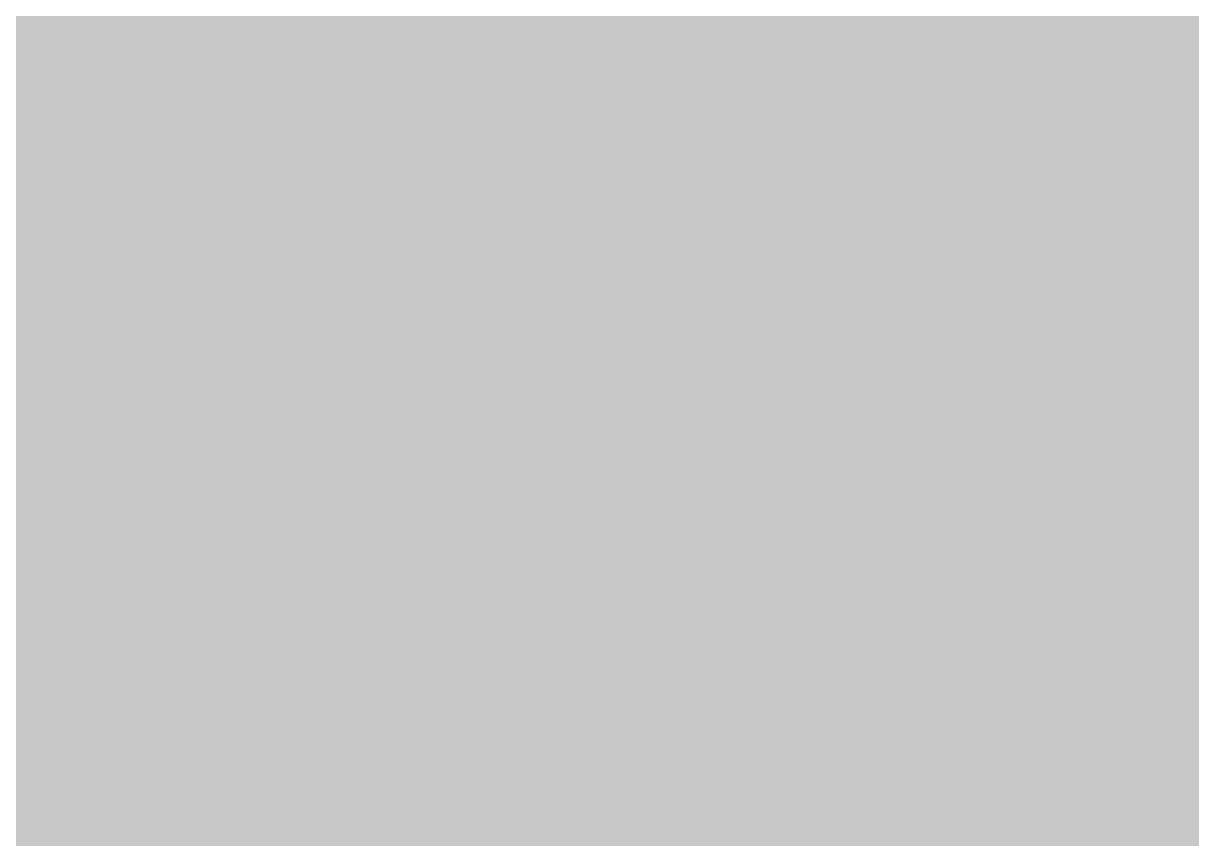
# Model space of a CAD drawing. Header units: inches. Extents: x -4061 to -1937, y 10959 to 12323.
# Drawn here: x -3409.499 to -3407.24, y 11707.568 to 11709.144 of the extents above; entities that cross this region are included whole.
import ezdxf

# ---------------------------------------------------------------- set-up
doc = ezdxf.new("R2010")
doc.units = ezdxf.units.IN
doc.header["$MEASUREMENT"] = 0
doc.layers.add('P-PIPE-1', color=3, linetype='Continuous', lineweight=5)

msp = doc.modelspace()

# ---------------------------------------------------------------- hatches: boundary and pattern name
at = {"layer": 'P-PIPE-1'}
h = msp.add_hatch(color=256, dxfattribs=at)
h.paths.add_polyline_path([(-3071.6737, 11708.2479), (-2796.2302, 11708.2479), (-2796.2302, 11709.4354), (-3434.7237, 11709.4354), (-3434.7237, 11708.2479), (-3072.5163, 11708.2479)], flags=0)
h.paths.add_polyline_path([(-2777.2802, 11708.2479), (-2777.0302, 11708.2479), (-2777.0302, 11709.4354), (-2777.2802, 11709.4207), (-2777.2802, 11708.4435)], flags=0)
h.paths.add_polyline_path([(-2738.6302, 11708.2479), (-2738.6302, 11709.4354), (-2738.8802, 11709.4222), (-2738.8802, 11708.2479)], flags=0)
h.paths.add_polyline_path([(-2467.2307, 11708.2479), (-2468.4182, 11709.4354), (-2719.6802, 11709.4229), (-2719.6802, 11708.2479), (-2476.4945, 11708.2479)], flags=0)
h = msp.add_hatch(color=256, dxfattribs=at)
h.paths.add_polyline_path([(-2888.2737, 11707.0604), (-2796.2302, 11707.0855), (-2796.2302, 11708.2479), (-3434.7237, 11708.2479), (-3434.7237, 11707.0604), (-2890.3848, 11707.0604)], flags=0)
h.paths.add_polyline_path([(-2466.0432, 11707.0604), (-2467.2307, 11708.2479), (-2719.6802, 11708.2479), (-2719.6802, 11707.0604), (-2476.4945, 11707.0604)], flags=0)
h.paths.add_polyline_path([(-2738.6302, 11707.0604), (-2738.6302, 11708.2479), (-2738.8802, 11708.2479), (-2738.8802, 11707.0604)], flags=0)
h.paths.add_polyline_path([(-2777.0302, 11707.0604), (-2777.0302, 11708.2479), (-2777.2802, 11708.2479), (-2777.2802, 11707.0604)], flags=0)

doc.saveas('drawing.dxf')
